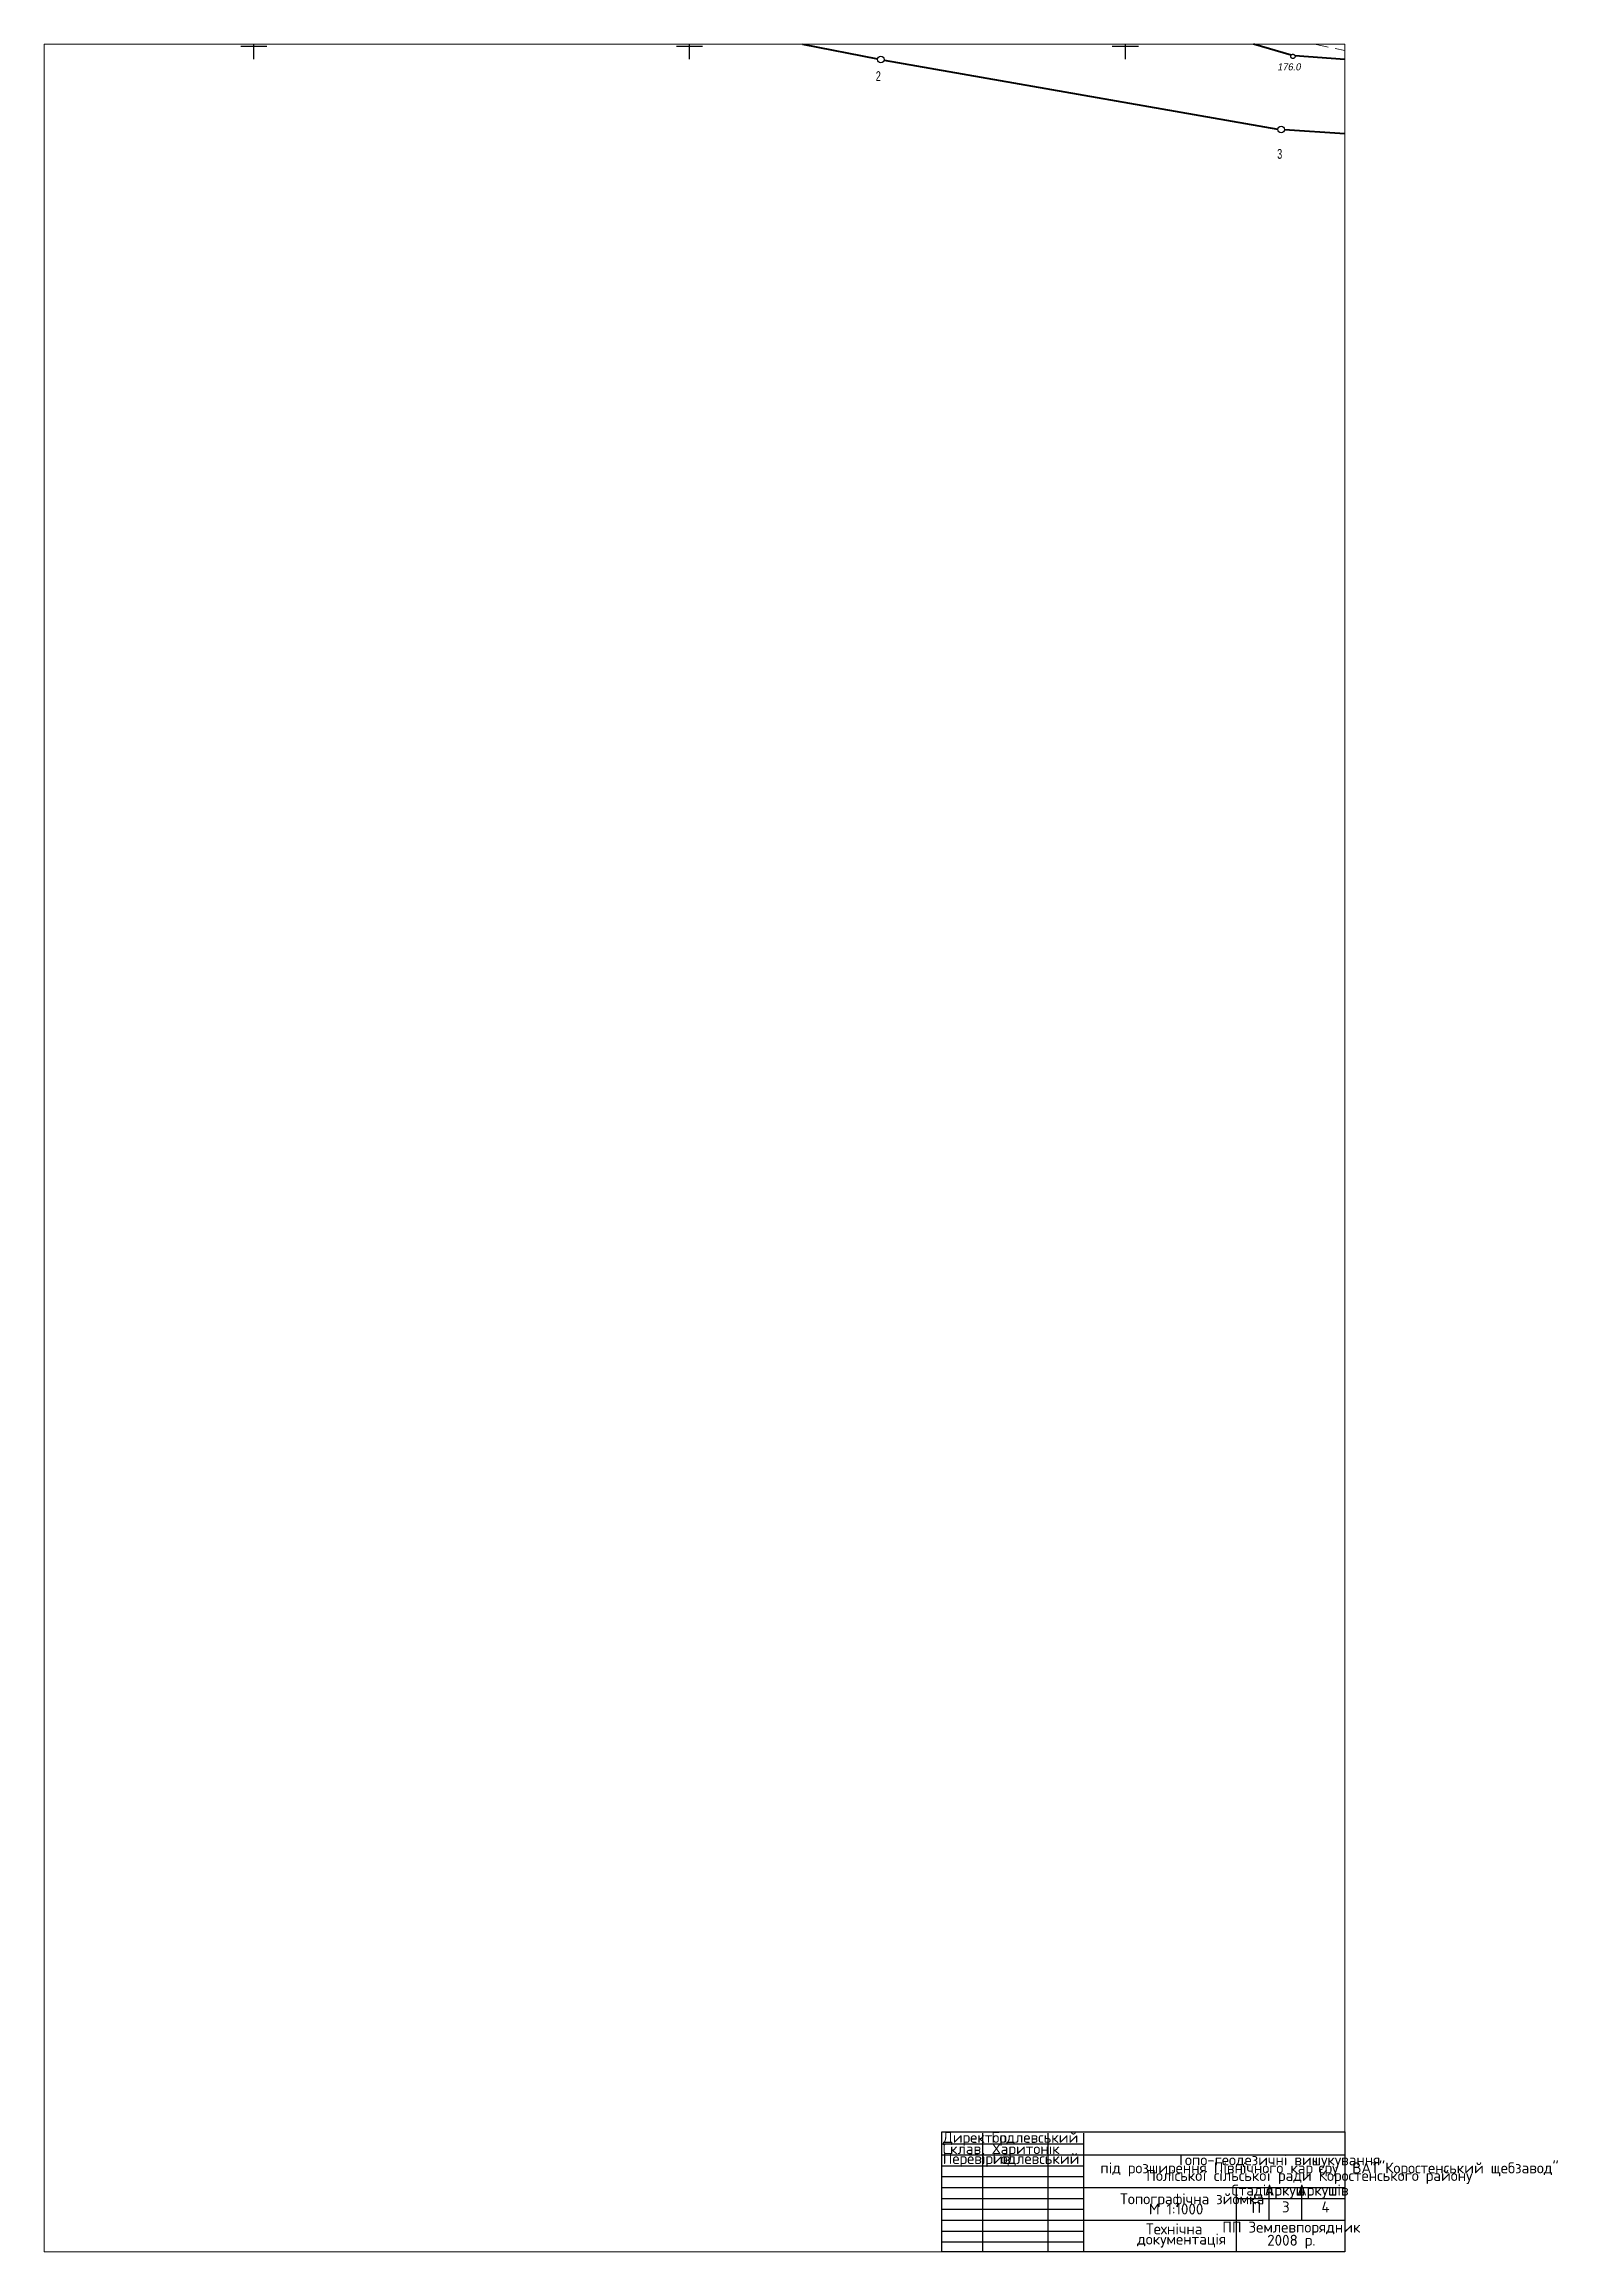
# Paper-space layout 'Layout2' of a CAD drawing. Header units: millimetres. Extents: x 1 to 695, y 2 to 1016.
# The model-space entities are those that its viewports show. They can reach past a viewport. Long polylines and large blocks are cut down to what shows.
import ezdxf
from ezdxf.enums import TextEntityAlignment as Align

# ---------------------------------------------------------------- set-up
doc = ezdxf.new("R2010")
doc.units = ezdxf.units.MM
doc.header["$LTSCALE"] = 2
doc.linetypes.add('HIDDEN2', pattern=[4.7625, 3.175, -1.5875])
for name, color, linetype in [('ввскр.бровка', 7, 'Continuous'), ('ВЫСОТЫ', 7, 'Continuous'), ('Гран1', 7, 'Continuous'), ('Гірничий відвід', 7, 'Continuous'), ('ИМЕНА', 7, 'Continuous'), ('кресты', 7, 'Continuous'), ('нвскр.бровка', 7, 'Continuous'), ('ндб', 7, 'Continuous'), ('ПИКЕТЫ', 7, 'Continuous'), ('РЕЛЬЕФ', 7, 'Continuous')]:
    doc.layers.add(name, color=color, linetype=linetype)
doc.styles.add('Bodex1', font='isocpeur.ttf', dxfattribs={"height": 1.9})
doc.styles.add('grad', font='grad.shx')
doc.styles.add('universw', font='universw.shx', dxfattribs={"oblique": 10})

msp = doc.modelspace()

# ---------------------------------------------------------------- linework, layer by layer
at = {"layer": 'ввскр.бровка', "color": 7, "linetype": 'Continuous', "lineweight": 40}
for points in [[(3233676.1, 5635195.9), (3233639.1, 5635206.7), (3233608.1, 5635210.3), (3233593.3, 5635217.2)], [(3233828.7, 5635155.5), (3233780.3, 5635165.7), (3233745, 5635182), (3233703.5, 5635193.7), (3233677.8, 5635195.5)]]:
    msp.add_lwpolyline(points, dxfattribs=at)
at = {"layer": 'Гірничий відвід', "color": 7, "linetype": 'Continuous', "lineweight": 40}
for p, q in [((3233299.7, 5635230.7), (3233486.3, 5635194.2)), ((3233489.3, 5635193.6), (3233670, 5635161.9))]:
    msp.add_line(p, q, dxfattribs=at)
msp.add_lwpolyline([(3233890, 5635147.4), (3233673, 5635161.6)], dxfattribs=at)
at = {"layer": 'кресты', "color": 7, "linetype": 'Continuous'}
for p, q in [((3233194, 5635200), (3233206, 5635200)), ((3233200, 5635194), (3233200, 5635206)), ((3233394, 5635200), (3233406, 5635200)), ((3233400, 5635194), (3233400, 5635206)), ((3233594, 5635200), (3233606, 5635200)), ((3233600, 5635194), (3233600, 5635206))]:
    msp.add_line(p, q, dxfattribs=at)
at = {"layer": 'нвскр.бровка', "color": 7}
for centre in [(3233487.8, 5635193.9), (3233671.5, 5635161.7)]:
    msp.add_circle(centre, 1.51, dxfattribs=at)
at = {"layer": 'ндб', "color": 7, "linetype": 'HIDDEN2', "lineweight": 20}
msp.add_lwpolyline([(3233619.4, 5635215.3), (3233752.4, 5635187)], dxfattribs=at)
at = {"layer": 'ПИКЕТЫ', "linetype": 'HIDDEN2'}
for centre in [(3233681.9, 5635202.3), (3233676.9, 5635195.3)]:
    msp.add_circle(centre, 0.989, dxfattribs=at)

# ---------------------------------------------------------------- texts
at = {"layer": 'ВЫСОТЫ', "style": 'universw', "oblique": 10}
for tag, p in [('160.0', (3233684.6, 5635205, 167.1)), ('176.0', (3233675.1, 5635188.9, 167.1))]:
    msp.add_attdef(tag, text='', height=3.2, dxfattribs=at).set_placement(p, align=Align.CENTER)
at = {"layer": 'ИМЕНА', "color": 0, "style": 'grad', "width": 0.7}
for tag, p in [('2', (3233487.8, 5635184)), ('3', (3233672, 5635148.3))]:
    msp.add_attdef(tag, text='', height=4.5, dxfattribs=at).set_placement(p, align=Align.RIGHT)

psp = doc.layouts.new('Layout2')

# ---------------------------------------------------------------- linework, layer by layer
at = {"layer": 'Гран1', "color": 7}
psp.add_lwpolyline([(412.5, 57), (597.5, 57), (597.5, 2), (412.5, 2)], close=True, dxfattribs=at)
for points in [[(412.5, 51.5), (477.5, 51.5)], [(431.2, 56.5), (431.2, 2)], [(461.1, 56.5), (461.1, 2)], [(477.5, 56.5), (477.5, 2)], [(412.5, 46.5), (477.5, 46.5)], [(412.5, 41.5), (477.5, 41.5)], [(477.5, 46.5), (597.5, 46.5)], [(412.5, 36.5), (477.5, 36.5)], [(412.5, 31.5), (477.5, 31.5)], [(477.5, 31.5), (597.5, 31.5)], [(547.5, 31.5), (547.5, 2)], [(562.5, 31.5), (562.5, 16.5)], [(577.5, 31.5), (577.5, 16.5)], [(412.5, 26.5), (477.5, 26.5)], [(412.5, 21.5), (477.5, 21.5)], [(547.5, 26.5), (597.5, 26.5)], [(412.5, 16.5), (477.5, 16.5)], [(412.5, 11.5), (477.5, 11.5)], [(477.5, 16.5), (597.5, 16.5)], [(412.5, 6.5), (477.5, 6.5)]]:
    psp.add_lwpolyline(points, dxfattribs=at)

# ---------------------------------------------------------------- texts
at = {"layer": 'Гран1', "color": 7, "style": 'Bodex1'}
for s, p in [('Директор', (413, 52)), ('Склав', (412.9, 46.8)), ('Харитонік', (435.6, 46.8)), ('Годлевський', (435.2, 52)), ('Перевірив', (412.9, 42.3)), ('Годлевський', (435.7, 42.3)), ('під розширення Північного кар`єру  ВАТ"Коростенський щебзавод"', (485.2, 38)), ('Топо-геодезичні вишукування', (520.5, 41.7)), ('Поліської сільської ради Коростенського району', (506.3, 34.5)), ('Топографічна зйомка', (494.3, 23.8)), (' М 1:1000', (504.3, 19.1)), ('П', (554.6, 19.8)), ('3', (568.6, 20.1)), ('4', (586.7, 20.1)), ('документація', (502.1, 5.3)), ('Технічна', (506.2, 10))]:
    psp.add_text(s, height=5, dxfattribs=at).set_placement(p)
for s, p in [('Стадія', (555, 27.8)), ('Аркуш', (569.9, 27.8)), ('Аркушів', (587.3, 27.8)), ('ПП Землевпорядник', (572.9, 10.8)), ('2008 р.', (572.9, 4.8))]:
    psp.add_text(s, height=5, dxfattribs=at).set_placement(p, align=Align.CENTER)

# ---------------------------------------------------------------- viewports
at = {"layer": 'РЕЛЬЕФ', "color": 7, "linetype": 'Continuous'}
psp.add_viewport(center=(299, 508.8), size=(597, 1013.67), view_center_point=(3233402.3, 5634694.1), view_height=1013.67, dxfattribs=at)

doc.saveas('drawing.dxf')
